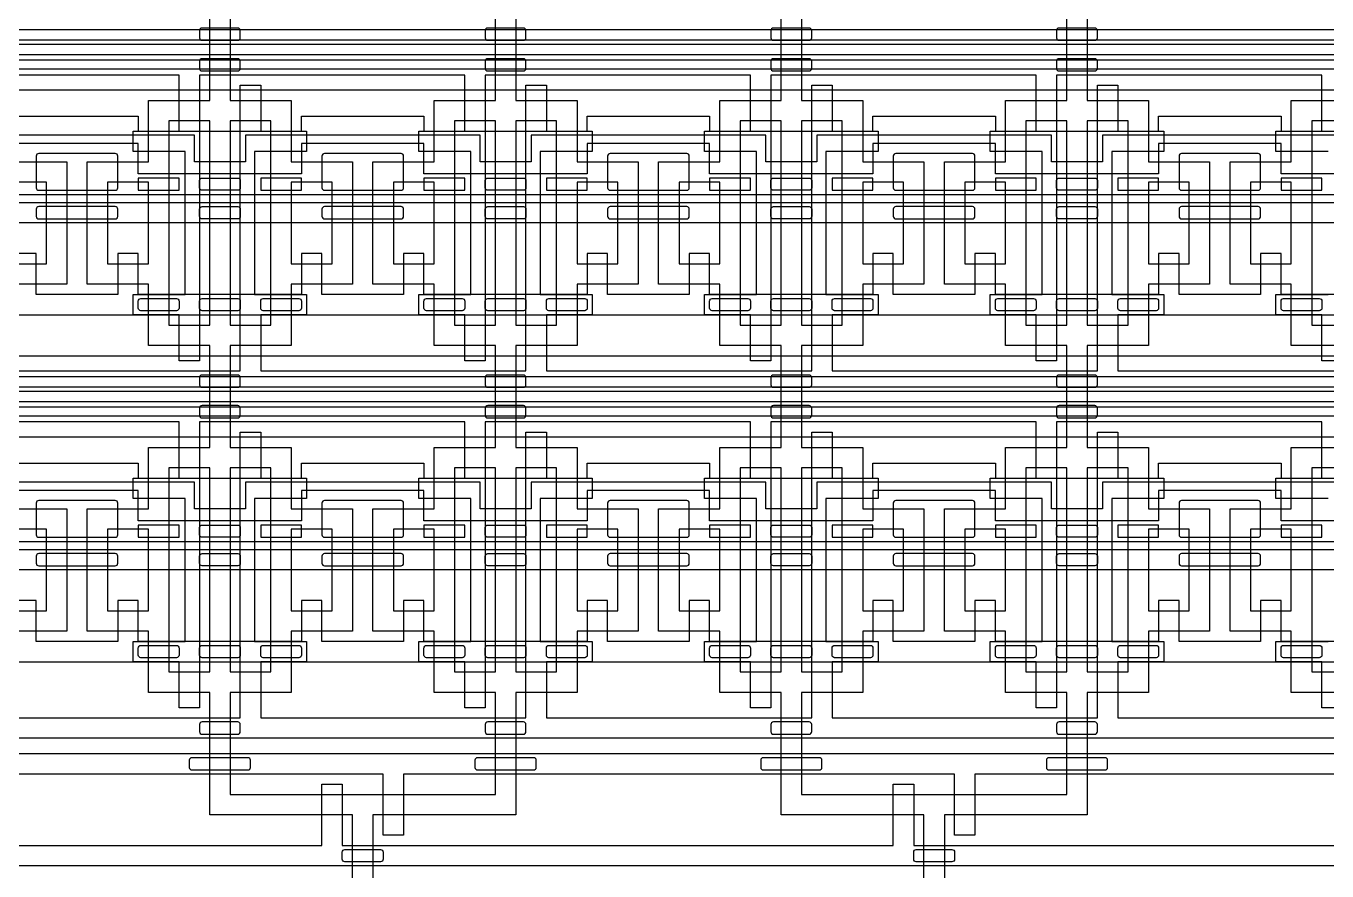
# Model space of a CAD drawing. Extents: x 0 to 194465, y -118660 to 40475.
# Drawn here: x 21262 to 27637, y 8948 to 13088 of the extents above; entities that cross this region are included whole.
import ezdxf

# ---------------------------------------------------------------- set-up
doc = ezdxf.new("R2010")
doc.units = 13
for name, color, linetype in [('Control 1 - Push up', 6, 'Continuous'), ('Control 2 - Push down', 1, 'Continuous'), ('Flow', 5, 'Continuous')]:
    doc.layers.add(name, color=color, linetype=linetype)

msp = doc.modelspace()

# ---------------------------------------------------------------- linework, layer by layer
at = {"layer": 'Control 1 - Push up'}
for points in [[(18462.498876, 11673.1072), (41962.498876, 11673.1072), (41962.498876, 13170.606938), (18462.498876, 13170.606938)], [(18362.498876, 13070.606938), (41862.498876, 13070.606938)], [(18262.498876, 13020.606938), (41762.498876, 13020.606938), (41762.498876, 12123.1072), (18262.498876, 12123.1072)], [(18162.498876, 12223.106938), (41662.498876, 12223.1072), (41662.498876, 12920.606938), (18162.498876, 12920.606938)], [(18062.498876, 12263.106939), (41562.498876, 12263.107199), (41562.498876, 12876.067922), (18062.498876, 12876.067922)], [(17962.498876, 12776.067922), (41462.498876, 12776.067922)], [(21212.498876, 12646.1072), (21812.498876, 12646.1072), (21812.498876, 12573.1072), (22612.498876, 12573.1072), (22612.498876, 12646.1072), (23212.498876, 12646.1072), (23212.498876, 12573.1072), (24012.498876, 12573.1072), (24012.498876, 12646.1072), (24612.498876, 12646.1072), (24612.498876, 12573.1072), (25412.498876, 12573.1072), (25412.498876, 12646.1072), (26012.498876, 12646.1072), (26012.498876, 12573.1072), (26812.498876, 12573.1072), (26812.498876, 12646.1072), (27412.498876, 12646.1072), (27412.498876, 12573.1072), (28212.498876, 12573.1072)], [(27687.498876, 12553.1072), (26537.498876, 12553.1072), (26537.498876, 12423.1072), (26287.498876, 12423.1072), (26287.498876, 12553.1072), (25137.498876, 12553.1072), (25137.498876, 12423.1072), (24887.498876, 12423.1072), (24887.498876, 12553.1072), (23737.498876, 12553.1072), (23737.498876, 12423.1072), (23487.498876, 12423.1072), (23487.498876, 12553.1072), (22337.498876, 12553.1072), (22337.498876, 12423.1072), (22087.498876, 12423.1072), (22087.498876, 12553.1072), (20937.498876, 12553.1072)], [(28212.498876, 12363.1072), (27412.498876, 12363.1072), (27412.498876, 12513.1072), (26812.498876, 12513.1072), (26812.498876, 12363.1072), (26012.498876, 12363.1072), (26012.498876, 12513.1072), (25412.498876, 12513.1072), (25412.498876, 12363.1072), (24612.498876, 12363.1072), (24612.498876, 12513.1072), (24012.498876, 12513.1072), (24012.498876, 12363.1072), (23212.498876, 12363.1072), (23212.498876, 12513.1072), (22612.498876, 12513.1072), (22612.498876, 12363.1072), (21812.498876, 12363.1072), (21812.498876, 12513.1072), (21212.498876, 12513.1072)], [(28212.498876, 11773.1072), (27412.498876, 11773.1072), (27412.498876, 11973.1072), (27312.498876, 11973.1072), (27312.498876, 11773.1072), (26912.498876, 11773.1072), (26912.498876, 11973.1072), (26812.498876, 11973.1072), (26812.498876, 11773.1072), (26012.498876, 11773.1072), (26012.498876, 11973.1072), (25912.498876, 11973.1072), (25912.498876, 11773.1072), (25512.498876, 11773.1072), (25512.498876, 11973.1072), (25412.498876, 11973.1072), (25412.498876, 11773.1072), (24612.498876, 11773.1072), (24612.498876, 11973.1072), (24512.498876, 11973.1072), (24512.498876, 11773.1072), (24112.498876, 11773.1072), (24112.498876, 11973.1072), (24012.498876, 11973.1072), (24012.498876, 11773.1072), (23212.498876, 11773.1072), (23212.498876, 11973.1072), (23112.498876, 11973.1072), (23112.498876, 11773.1072), (22712.498876, 11773.1072), (22712.498876, 11973.1072), (22612.498876, 11973.1072), (22612.498876, 11773.1072), (21812.498876, 11773.1072), (21812.498876, 11973.1072), (21712.498876, 11973.1072), (21712.498876, 11773.1072), (21312.498876, 11773.1072), (21312.498876, 11973.1072), (21212.498876, 11973.1072)], [(17962.498876, 9973.1072), (41962.498876, 9973.1072), (41962.498876, 11470.606938), (18462.498876, 11470.606938)], [(18362.498876, 11370.606938), (41862.498876, 11370.606938)], [(18262.498876, 11320.606938), (41762.498876, 11320.606938), (41762.498876, 10423.1072), (17962.498876, 10423.1072)], [(17962.498876, 10523.106936), (41662.498876, 10523.1072), (41662.498876, 11220.606938), (18162.498876, 11220.606938)], [(17962.498876, 10563.106939), (41562.498876, 10563.107199), (41562.498876, 11176.067922), (18062.498876, 11176.067922)], [(17962.498876, 11076.067922), (41462.498876, 11076.067922)], [(21212.498876, 10946.1072), (21812.498876, 10946.1072), (21812.498876, 10873.1072), (22612.498876, 10873.1072), (22612.498876, 10946.1072), (23212.498876, 10946.1072), (23212.498876, 10873.1072), (24012.498876, 10873.1072), (24012.498876, 10946.1072), (24612.498876, 10946.1072), (24612.498876, 10873.1072), (25412.498876, 10873.1072), (25412.498876, 10946.1072), (26012.498876, 10946.1072), (26012.498876, 10873.1072), (26812.498876, 10873.1072), (26812.498876, 10946.1072), (27412.498876, 10946.1072), (27412.498876, 10873.1072), (28212.498876, 10873.1072)], [(27687.498876, 10853.1072), (26537.498876, 10853.1072), (26537.498876, 10723.1072), (26287.498876, 10723.1072), (26287.498876, 10853.1072), (25137.498876, 10853.1072), (25137.498876, 10723.1072), (24887.498876, 10723.1072), (24887.498876, 10853.1072), (23737.498876, 10853.1072), (23737.498876, 10723.1072), (23487.498876, 10723.1072), (23487.498876, 10853.1072), (22337.498876, 10853.1072), (22337.498876, 10723.1072), (22087.498876, 10723.1072), (22087.498876, 10853.1072), (20937.498876, 10853.1072)], [(28212.498876, 10663.1072), (27412.498876, 10663.1072), (27412.498876, 10813.1072), (26812.498876, 10813.1072), (26812.498876, 10663.1072), (26012.498876, 10663.1072), (26012.498876, 10813.1072), (25412.498876, 10813.1072), (25412.498876, 10663.1072), (24612.498876, 10663.1072), (24612.498876, 10813.1072), (24012.498876, 10813.1072), (24012.498876, 10663.1072), (23212.498876, 10663.1072), (23212.498876, 10813.1072), (22612.498876, 10813.1072), (22612.498876, 10663.1072), (21812.498876, 10663.1072), (21812.498876, 10813.1072), (21212.498876, 10813.1072)], [(28212.498876, 10073.1072), (27412.498876, 10073.1072), (27412.498876, 10273.1072), (27312.498876, 10273.1072), (27312.498876, 10073.1072), (26912.498876, 10073.1072), (26912.498876, 10273.1072), (26812.498876, 10273.1072), (26812.498876, 10073.1072), (26012.498876, 10073.1072), (26012.498876, 10273.1072), (25912.498876, 10273.1072), (25912.498876, 10073.1072), (25512.498876, 10073.1072), (25512.498876, 10273.1072), (25412.498876, 10273.1072), (25412.498876, 10073.1072), (24612.498876, 10073.1072), (24612.498876, 10273.1072), (24512.498876, 10273.1072), (24512.498876, 10073.1072), (24112.498876, 10073.1072), (24112.498876, 10273.1072), (24012.498876, 10273.1072), (24012.498876, 10073.1072), (23212.498876, 10073.1072), (23212.498876, 10273.1072), (23112.498876, 10273.1072), (23112.498876, 10073.1072), (22712.498876, 10073.1072), (22712.498876, 10273.1072), (22612.498876, 10273.1072), (22612.498876, 10073.1072), (21812.498876, 10073.1072), (21812.498876, 10273.1072), (21712.498876, 10273.1072), (21712.498876, 10073.1072), (21312.498876, 10073.1072), (21312.498876, 10273.1072), (21212.498876, 10273.1072)]]:
    msp.add_lwpolyline(points, dxfattribs=at)
for points in [[(21712.498876, 12450.6072, 0.414214), (21699.998876, 12463.1072), (21324.998876, 12463.1072, 0.414214), (21312.498876, 12450.6072), (21312.498876, 12295.6072, 0.414214), (21324.998876, 12283.1072), (21699.998876, 12283.1072, 0.414214), (21712.498876, 12295.6072)], [(23112.498876, 12450.6072, 0.414214), (23099.998876, 12463.1072), (22724.998876, 12463.1072, 0.414214), (22712.498876, 12450.6072), (22712.498876, 12295.6072, 0.414214), (22724.998876, 12283.1072), (23099.998876, 12283.1072, 0.414214), (23112.498876, 12295.6072)], [(24512.498876, 12450.6072, 0.414214), (24499.998876, 12463.1072), (24124.998876, 12463.1072, 0.414214), (24112.498876, 12450.6072), (24112.498876, 12295.6072, 0.414214), (24124.998876, 12283.1072), (24499.998876, 12283.1072, 0.414214), (24512.498876, 12295.6072)], [(25912.498876, 12450.6072, 0.414214), (25899.998876, 12463.1072), (25524.998876, 12463.1072, 0.414214), (25512.498876, 12450.6072), (25512.498876, 12295.6072, 0.414214), (25524.998876, 12283.1072), (25899.998876, 12283.1072, 0.414214), (25912.498876, 12295.6072)], [(27312.498876, 12450.6072, 0.414214), (27299.998876, 12463.1072), (26924.998876, 12463.1072, 0.414214), (26912.498876, 12450.6072), (26912.498876, 12295.6072, 0.414214), (26924.998876, 12283.1072), (27299.998876, 12283.1072, 0.414214), (27312.498876, 12295.6072)], [(22124.998876, 12283.1072, -0.414214), (22112.498876, 12295.6072), (22112.498876, 12330.6072, -0.414214), (22124.998876, 12343.1072), (22299.998876, 12343.1072, -0.414214), (22312.498876, 12330.6072), (22312.498876, 12295.6072, -0.414214), (22299.998876, 12283.1072)], [(23524.998876, 12283.1072, -0.414214), (23512.498876, 12295.6072), (23512.498876, 12330.6072, -0.414214), (23524.998876, 12343.1072), (23699.998876, 12343.1072, -0.414214), (23712.498876, 12330.6072), (23712.498876, 12295.6072, -0.414214), (23699.998876, 12283.1072)], [(24924.998876, 12283.1072, -0.414214), (24912.498876, 12295.6072), (24912.498876, 12330.6072, -0.414214), (24924.998876, 12343.1072), (25099.998876, 12343.1072, -0.414214), (25112.498876, 12330.6072), (25112.498876, 12295.6072, -0.414214), (25099.998876, 12283.1072)], [(26324.998876, 12283.1072, -0.414214), (26312.498876, 12295.6072), (26312.498876, 12330.6072, -0.414214), (26324.998876, 12343.1072), (26499.998876, 12343.1072, -0.414214), (26512.498876, 12330.6072), (26512.498876, 12295.6072, -0.414214), (26499.998876, 12283.1072)], [(21324.998876, 12143.1072), (21699.998876, 12143.1072, 0.414214), (21712.498876, 12155.6072), (21712.498876, 12190.6072, 0.414214), (21699.998876, 12203.1072), (21324.998876, 12203.1072, 0.414214), (21312.498876, 12190.6072), (21312.498876, 12155.6072, 0.414214)], [(22124.998876, 12143.1072, -0.414214), (22112.498876, 12155.6072), (22112.498876, 12190.6072, -0.414214), (22124.998876, 12203.1072), (22299.998876, 12203.1072, -0.414214), (22312.498876, 12190.6072), (22312.498876, 12155.6072, -0.414214), (22299.998876, 12143.1072)], [(22724.998876, 12143.1072), (23099.998876, 12143.1072, 0.414214), (23112.498876, 12155.6072), (23112.498876, 12190.6072, 0.414214), (23099.998876, 12203.1072), (22724.998876, 12203.1072, 0.414214), (22712.498876, 12190.6072), (22712.498876, 12155.6072, 0.414214)], [(23524.998876, 12143.1072, -0.414214), (23512.498876, 12155.6072), (23512.498876, 12190.6072, -0.414214), (23524.998876, 12203.1072), (23699.998876, 12203.1072, -0.414214), (23712.498876, 12190.6072), (23712.498876, 12155.6072, -0.414214), (23699.998876, 12143.1072)], [(24124.998876, 12143.1072), (24499.998876, 12143.1072, 0.414214), (24512.498876, 12155.6072), (24512.498876, 12190.6072, 0.414214), (24499.998876, 12203.1072), (24124.998876, 12203.1072, 0.414214), (24112.498876, 12190.6072), (24112.498876, 12155.6072, 0.414214)], [(24924.998876, 12143.1072, -0.414214), (24912.498876, 12155.6072), (24912.498876, 12190.6072, -0.414214), (24924.998876, 12203.1072), (25099.998876, 12203.1072, -0.414214), (25112.498876, 12190.6072), (25112.498876, 12155.6072, -0.414214), (25099.998876, 12143.1072)], [(25524.998876, 12143.1072), (25899.998876, 12143.1072, 0.414214), (25912.498876, 12155.6072), (25912.498876, 12190.6072, 0.414214), (25899.998876, 12203.1072), (25524.998876, 12203.1072, 0.414214), (25512.498876, 12190.6072), (25512.498876, 12155.6072, 0.414214)], [(26324.998876, 12143.1072, -0.414214), (26312.498876, 12155.6072), (26312.498876, 12190.6072, -0.414214), (26324.998876, 12203.1072), (26499.998876, 12203.1072, -0.414214), (26512.498876, 12190.6072), (26512.498876, 12155.6072, -0.414214), (26499.998876, 12143.1072)], [(26924.998876, 12143.1072), (27299.998876, 12143.1072, 0.414214), (27312.498876, 12155.6072), (27312.498876, 12190.6072, 0.414214), (27299.998876, 12203.1072), (26924.998876, 12203.1072, 0.414214), (26912.498876, 12190.6072), (26912.498876, 12155.6072, 0.414214)], [(21824.998876, 11693.1072, -0.414214), (21812.498876, 11705.6072), (21812.498876, 11740.6072, -0.414214), (21824.998876, 11753.1072), (21999.998876, 11753.1072, -0.414214), (22012.498876, 11740.6072), (22012.498876, 11705.6072, -0.414214), (21999.998876, 11693.1072)], [(22124.998876, 11693.1072, -0.414214), (22112.498876, 11705.6072), (22112.498876, 11740.6072, -0.414214), (22124.998876, 11753.1072), (22299.998876, 11753.1072, -0.414214), (22312.498876, 11740.6072), (22312.498876, 11705.6072, -0.414214), (22299.998876, 11693.1072)], [(22424.998876, 11693.1072, -0.414214), (22412.498876, 11705.6072), (22412.498876, 11740.6072, -0.414214), (22424.998876, 11753.1072), (22599.998876, 11753.1072, -0.414214), (22612.498876, 11740.6072), (22612.498876, 11705.6072, -0.414214), (22599.998876, 11693.1072)], [(23224.998876, 11693.1072, -0.414214), (23212.498876, 11705.6072), (23212.498876, 11740.6072, -0.414214), (23224.998876, 11753.1072), (23399.998876, 11753.1072, -0.414214), (23412.498876, 11740.6072), (23412.498876, 11705.6072, -0.414214), (23399.998876, 11693.1072)], [(23524.998876, 11693.1072, -0.414214), (23512.498876, 11705.6072), (23512.498876, 11740.6072, -0.414214), (23524.998876, 11753.1072), (23699.998876, 11753.1072, -0.414214), (23712.498876, 11740.6072), (23712.498876, 11705.6072, -0.414214), (23699.998876, 11693.1072)], [(23824.998876, 11693.1072, -0.414214), (23812.498876, 11705.6072), (23812.498876, 11740.6072, -0.414214), (23824.998876, 11753.1072), (23999.998876, 11753.1072, -0.414214), (24012.498876, 11740.6072), (24012.498876, 11705.6072, -0.414214), (23999.998876, 11693.1072)], [(24624.998876, 11693.1072, -0.414214), (24612.498876, 11705.6072), (24612.498876, 11740.6072, -0.414214), (24624.998876, 11753.1072), (24799.998876, 11753.1072, -0.414214), (24812.498876, 11740.6072), (24812.498876, 11705.6072, -0.414214), (24799.998876, 11693.1072)], [(24924.998876, 11693.1072, -0.414214), (24912.498876, 11705.6072), (24912.498876, 11740.6072, -0.414214), (24924.998876, 11753.1072), (25099.998876, 11753.1072, -0.414214), (25112.498876, 11740.6072), (25112.498876, 11705.6072, -0.414214), (25099.998876, 11693.1072)], [(25224.998876, 11693.1072, -0.414214), (25212.498876, 11705.6072), (25212.498876, 11740.6072, -0.414214), (25224.998876, 11753.1072), (25399.998876, 11753.1072, -0.414214), (25412.498876, 11740.6072), (25412.498876, 11705.6072, -0.414214), (25399.998876, 11693.1072)], [(26024.998876, 11693.1072, -0.414214), (26012.498876, 11705.6072), (26012.498876, 11740.6072, -0.414214), (26024.998876, 11753.1072), (26199.998876, 11753.1072, -0.414214), (26212.498876, 11740.6072), (26212.498876, 11705.6072, -0.414214), (26199.998876, 11693.1072)], [(26324.998876, 11693.1072, -0.414214), (26312.498876, 11705.6072), (26312.498876, 11740.6072, -0.414214), (26324.998876, 11753.1072), (26499.998876, 11753.1072, -0.414214), (26512.498876, 11740.6072), (26512.498876, 11705.6072, -0.414214), (26499.998876, 11693.1072)], [(26624.998876, 11693.1072, -0.414214), (26612.498876, 11705.6072), (26612.498876, 11740.6072, -0.414214), (26624.998876, 11753.1072), (26799.998876, 11753.1072, -0.414214), (26812.498876, 11740.6072), (26812.498876, 11705.6072, -0.414214), (26799.998876, 11693.1072)], [(27424.998876, 11693.1072, -0.414214), (27412.498876, 11705.6072), (27412.498876, 11740.6072, -0.414214), (27424.998876, 11753.1072), (27599.998876, 11753.1072, -0.414214), (27612.498876, 11740.6072), (27612.498876, 11705.6072, -0.414214), (27599.998876, 11693.1072)], [(21712.498876, 10750.6072, 0.414214), (21699.998876, 10763.1072), (21324.998876, 10763.1072, 0.414214), (21312.498876, 10750.6072), (21312.498876, 10595.6072, 0.414214), (21324.998876, 10583.1072), (21699.998876, 10583.1072, 0.414214), (21712.498876, 10595.6072)], [(23112.498876, 10750.6072, 0.414214), (23099.998876, 10763.1072), (22724.998876, 10763.1072, 0.414214), (22712.498876, 10750.6072), (22712.498876, 10595.6072, 0.414214), (22724.998876, 10583.1072), (23099.998876, 10583.1072, 0.414214), (23112.498876, 10595.6072)], [(24512.498876, 10750.6072, 0.414214), (24499.998876, 10763.1072), (24124.998876, 10763.1072, 0.414214), (24112.498876, 10750.6072), (24112.498876, 10595.6072, 0.414214), (24124.998876, 10583.1072), (24499.998876, 10583.1072, 0.414214), (24512.498876, 10595.6072)], [(25912.498876, 10750.6072, 0.414214), (25899.998876, 10763.1072), (25524.998876, 10763.1072, 0.414214), (25512.498876, 10750.6072), (25512.498876, 10595.6072, 0.414214), (25524.998876, 10583.1072), (25899.998876, 10583.1072, 0.414214), (25912.498876, 10595.6072)], [(27312.498876, 10750.6072, 0.414214), (27299.998876, 10763.1072), (26924.998876, 10763.1072, 0.414214), (26912.498876, 10750.6072), (26912.498876, 10595.6072, 0.414214), (26924.998876, 10583.1072), (27299.998876, 10583.1072, 0.414214), (27312.498876, 10595.6072)], [(22124.998876, 10583.1072, -0.414214), (22112.498876, 10595.6072), (22112.498876, 10630.6072, -0.414214), (22124.998876, 10643.1072), (22299.998876, 10643.1072, -0.414214), (22312.498876, 10630.6072), (22312.498876, 10595.6072, -0.414214), (22299.998876, 10583.1072)], [(23524.998876, 10583.1072, -0.414214), (23512.498876, 10595.6072), (23512.498876, 10630.6072, -0.414214), (23524.998876, 10643.1072), (23699.998876, 10643.1072, -0.414214), (23712.498876, 10630.6072), (23712.498876, 10595.6072, -0.414214), (23699.998876, 10583.1072)], [(24924.998876, 10583.1072, -0.414214), (24912.498876, 10595.6072), (24912.498876, 10630.6072, -0.414214), (24924.998876, 10643.1072), (25099.998876, 10643.1072, -0.414214), (25112.498876, 10630.6072), (25112.498876, 10595.6072, -0.414214), (25099.998876, 10583.1072)], [(26324.998876, 10583.1072, -0.414214), (26312.498876, 10595.6072), (26312.498876, 10630.6072, -0.414214), (26324.998876, 10643.1072), (26499.998876, 10643.1072, -0.414214), (26512.498876, 10630.6072), (26512.498876, 10595.6072, -0.414214), (26499.998876, 10583.1072)], [(21324.998876, 10443.1072), (21699.998876, 10443.1072, 0.414214), (21712.498876, 10455.6072), (21712.498876, 10490.6072, 0.414214), (21699.998876, 10503.1072), (21324.998876, 10503.1072, 0.414214), (21312.498876, 10490.6072), (21312.498876, 10455.6072, 0.414214)], [(22124.998876, 10443.1072, -0.414214), (22112.498876, 10455.6072), (22112.498876, 10490.6072, -0.414214), (22124.998876, 10503.1072), (22299.998876, 10503.1072, -0.414214), (22312.498876, 10490.6072), (22312.498876, 10455.6072, -0.414214), (22299.998876, 10443.1072)], [(22724.998876, 10443.1072), (23099.998876, 10443.1072, 0.414214), (23112.498876, 10455.6072), (23112.498876, 10490.6072, 0.414214), (23099.998876, 10503.1072), (22724.998876, 10503.1072, 0.414214), (22712.498876, 10490.6072), (22712.498876, 10455.6072, 0.414214)], [(23524.998876, 10443.1072, -0.414214), (23512.498876, 10455.6072), (23512.498876, 10490.6072, -0.414214), (23524.998876, 10503.1072), (23699.998876, 10503.1072, -0.414214), (23712.498876, 10490.6072), (23712.498876, 10455.6072, -0.414214), (23699.998876, 10443.1072)], [(24124.998876, 10443.1072), (24499.998876, 10443.1072, 0.414214), (24512.498876, 10455.6072), (24512.498876, 10490.6072, 0.414214), (24499.998876, 10503.1072), (24124.998876, 10503.1072, 0.414214), (24112.498876, 10490.6072), (24112.498876, 10455.6072, 0.414214)], [(24924.998876, 10443.1072, -0.414214), (24912.498876, 10455.6072), (24912.498876, 10490.6072, -0.414214), (24924.998876, 10503.1072), (25099.998876, 10503.1072, -0.414214), (25112.498876, 10490.6072), (25112.498876, 10455.6072, -0.414214), (25099.998876, 10443.1072)], [(25524.998876, 10443.1072), (25899.998876, 10443.1072, 0.414214), (25912.498876, 10455.6072), (25912.498876, 10490.6072, 0.414214), (25899.998876, 10503.1072), (25524.998876, 10503.1072, 0.414214), (25512.498876, 10490.6072), (25512.498876, 10455.6072, 0.414214)], [(26324.998876, 10443.1072, -0.414214), (26312.498876, 10455.6072), (26312.498876, 10490.6072, -0.414214), (26324.998876, 10503.1072), (26499.998876, 10503.1072, -0.414214), (26512.498876, 10490.6072), (26512.498876, 10455.6072, -0.414214), (26499.998876, 10443.1072)], [(26924.998876, 10443.1072), (27299.998876, 10443.1072, 0.414214), (27312.498876, 10455.6072), (27312.498876, 10490.6072, 0.414214), (27299.998876, 10503.1072), (26924.998876, 10503.1072, 0.414214), (26912.498876, 10490.6072), (26912.498876, 10455.6072, 0.414214)], [(21824.998876, 9993.1072, -0.414214), (21812.498876, 10005.6072), (21812.498876, 10040.6072, -0.414214), (21824.998876, 10053.1072), (21999.998876, 10053.1072, -0.414214), (22012.498876, 10040.6072), (22012.498876, 10005.6072, -0.414214), (21999.998876, 9993.1072)], [(22124.998876, 9993.1072, -0.414214), (22112.498876, 10005.6072), (22112.498876, 10040.6072, -0.414214), (22124.998876, 10053.1072), (22299.998876, 10053.1072, -0.414214), (22312.498876, 10040.6072), (22312.498876, 10005.6072, -0.414214), (22299.998876, 9993.1072)], [(22424.998876, 9993.1072, -0.414214), (22412.498876, 10005.6072), (22412.498876, 10040.6072, -0.414214), (22424.998876, 10053.1072), (22599.998876, 10053.1072, -0.414214), (22612.498876, 10040.6072), (22612.498876, 10005.6072, -0.414214), (22599.998876, 9993.1072)], [(23224.998876, 9993.1072, -0.414214), (23212.498876, 10005.6072), (23212.498876, 10040.6072, -0.414214), (23224.998876, 10053.1072), (23399.998876, 10053.1072, -0.414214), (23412.498876, 10040.6072), (23412.498876, 10005.6072, -0.414214), (23399.998876, 9993.1072)], [(23524.998876, 9993.1072, -0.414214), (23512.498876, 10005.6072), (23512.498876, 10040.6072, -0.414214), (23524.998876, 10053.1072), (23699.998876, 10053.1072, -0.414214), (23712.498876, 10040.6072), (23712.498876, 10005.6072, -0.414214), (23699.998876, 9993.1072)], [(23824.998876, 9993.1072, -0.414214), (23812.498876, 10005.6072), (23812.498876, 10040.6072, -0.414214), (23824.998876, 10053.1072), (23999.998876, 10053.1072, -0.414214), (24012.498876, 10040.6072), (24012.498876, 10005.6072, -0.414214), (23999.998876, 9993.1072)], [(24624.998876, 9993.1072, -0.414214), (24612.498876, 10005.6072), (24612.498876, 10040.6072, -0.414214), (24624.998876, 10053.1072), (24799.998876, 10053.1072, -0.414214), (24812.498876, 10040.6072), (24812.498876, 10005.6072, -0.414214), (24799.998876, 9993.1072)], [(24924.998876, 9993.1072, -0.414214), (24912.498876, 10005.6072), (24912.498876, 10040.6072, -0.414214), (24924.998876, 10053.1072), (25099.998876, 10053.1072, -0.414214), (25112.498876, 10040.6072), (25112.498876, 10005.6072, -0.414214), (25099.998876, 9993.1072)], [(25224.998876, 9993.1072, -0.414214), (25212.498876, 10005.6072), (25212.498876, 10040.6072, -0.414214), (25224.998876, 10053.1072), (25399.998876, 10053.1072, -0.414214), (25412.498876, 10040.6072), (25412.498876, 10005.6072, -0.414214), (25399.998876, 9993.1072)], [(26024.998876, 9993.1072, -0.414214), (26012.498876, 10005.6072), (26012.498876, 10040.6072, -0.414214), (26024.998876, 10053.1072), (26199.998876, 10053.1072, -0.414214), (26212.498876, 10040.6072), (26212.498876, 10005.6072, -0.414214), (26199.998876, 9993.1072)], [(26324.998876, 9993.1072, -0.414214), (26312.498876, 10005.6072), (26312.498876, 10040.6072, -0.414214), (26324.998876, 10053.1072), (26499.998876, 10053.1072, -0.414214), (26512.498876, 10040.6072), (26512.498876, 10005.6072, -0.414214), (26499.998876, 9993.1072)], [(26624.998876, 9993.1072, -0.414214), (26612.498876, 10005.6072), (26612.498876, 10040.6072, -0.414214), (26624.998876, 10053.1072), (26799.998876, 10053.1072, -0.414214), (26812.498876, 10040.6072), (26812.498876, 10005.6072, -0.414214), (26799.998876, 9993.1072)], [(27424.998876, 9993.1072, -0.414214), (27412.498876, 10005.6072), (27412.498876, 10040.6072, -0.414214), (27424.998876, 10053.1072), (27599.998876, 10053.1072, -0.414214), (27612.498876, 10040.6072), (27612.498876, 10005.6072, -0.414214), (27599.998876, 9993.1072)]]:
    msp.add_lwpolyline(points, format="xyb", close=True, dxfattribs=at)
for points in [[(22012.498876, 12343.1072), (21812.498876, 12343.1072), (21812.498876, 12283.1072), (22012.498876, 12283.1072)], [(22612.498876, 12343.1072), (22412.498876, 12343.1072), (22412.498876, 12283.1072), (22612.498876, 12283.1072)], [(23412.498876, 12343.1072), (23212.498876, 12343.1072), (23212.498876, 12283.1072), (23412.498876, 12283.1072)], [(24012.498876, 12343.1072), (23812.498876, 12343.1072), (23812.498876, 12283.1072), (24012.498876, 12283.1072)], [(24812.498876, 12343.1072), (24612.498876, 12343.1072), (24612.498876, 12283.1072), (24812.498876, 12283.1072)], [(25412.498876, 12343.1072), (25212.498876, 12343.1072), (25212.498876, 12283.1072), (25412.498876, 12283.1072)], [(26212.498876, 12343.1072), (26012.498876, 12343.1072), (26012.498876, 12283.1072), (26212.498876, 12283.1072)], [(26812.498876, 12343.1072), (26612.498876, 12343.1072), (26612.498876, 12283.1072), (26812.498876, 12283.1072)], [(27612.498876, 12343.1072), (27412.498876, 12343.1072), (27412.498876, 12283.1072), (27612.498876, 12283.1072)], [(22012.498876, 10643.1072), (21812.498876, 10643.1072), (21812.498876, 10583.1072), (22012.498876, 10583.1072)], [(22612.498876, 10643.1072), (22412.498876, 10643.1072), (22412.498876, 10583.1072), (22612.498876, 10583.1072)], [(23412.498876, 10643.1072), (23212.498876, 10643.1072), (23212.498876, 10583.1072), (23412.498876, 10583.1072)], [(24012.498876, 10643.1072), (23812.498876, 10643.1072), (23812.498876, 10583.1072), (24012.498876, 10583.1072)], [(24812.498876, 10643.1072), (24612.498876, 10643.1072), (24612.498876, 10583.1072), (24812.498876, 10583.1072)], [(25412.498876, 10643.1072), (25212.498876, 10643.1072), (25212.498876, 10583.1072), (25412.498876, 10583.1072)], [(26212.498876, 10643.1072), (26012.498876, 10643.1072), (26012.498876, 10583.1072), (26212.498876, 10583.1072)], [(26812.498876, 10643.1072), (26612.498876, 10643.1072), (26612.498876, 10583.1072), (26812.498876, 10583.1072)], [(27612.498876, 10643.1072), (27412.498876, 10643.1072), (27412.498876, 10583.1072), (27612.498876, 10583.1072)]]:
    msp.add_lwpolyline(points, close=True, dxfattribs=at)
at = {"layer": 'Control 2 - Push down'}
for points in [[(22299.998876, 13078.1072), (22124.998876, 13078.1072, 0.414214), (22112.498876, 13065.6072), (22112.498876, 13030.6072, 0.414214), (22124.998876, 13018.1072), (22299.998876, 13018.1072, 0.414214), (22312.498876, 13030.6072), (22312.498876, 13065.6072, 0.414214)], [(23699.998876, 13078.1072), (23524.998876, 13078.1072, 0.414214), (23512.498876, 13065.6072), (23512.498876, 13030.6072, 0.414214), (23524.998876, 13018.1072), (23699.998876, 13018.1072, 0.414214), (23712.498876, 13030.6072), (23712.498876, 13065.6072, 0.414214)], [(25099.998876, 13078.1072), (24924.998876, 13078.1072, 0.414214), (24912.498876, 13065.6072), (24912.498876, 13030.6072, 0.414214), (24924.998876, 13018.1072), (25099.998876, 13018.1072, 0.414214), (25112.498876, 13030.6072), (25112.498876, 13065.6072, 0.414214)], [(26499.998876, 13078.1072), (26324.998876, 13078.1072, 0.414214), (26312.498876, 13065.6072), (26312.498876, 13030.6072, 0.414214), (26324.998876, 13018.1072), (26499.998876, 13018.1072, 0.414214), (26512.498876, 13030.6072), (26512.498876, 13065.6072, 0.414214)], [(22299.998876, 12928.1072), (22124.998876, 12928.1072, 0.414214), (22112.498876, 12915.6072), (22112.498876, 12880.6072, 0.414214), (22124.998876, 12868.1072), (22299.998876, 12868.1072, 0.414214), (22312.498876, 12880.6072), (22312.498876, 12915.6072, 0.414214)], [(23699.998876, 12928.1072), (23524.998876, 12928.1072, 0.414214), (23512.498876, 12915.6072), (23512.498876, 12880.6072, 0.414214), (23524.998876, 12868.1072), (23699.998876, 12868.1072, 0.414214), (23712.498876, 12880.6072), (23712.498876, 12915.6072, 0.414214)], [(25099.998876, 12928.1072), (24924.998876, 12928.1072, 0.414214), (24912.498876, 12915.6072), (24912.498876, 12880.6072, 0.414214), (24924.998876, 12868.1072), (25099.998876, 12868.1072, 0.414214), (25112.498876, 12880.6072), (25112.498876, 12915.6072, 0.414214)], [(26499.998876, 12928.1072), (26324.998876, 12928.1072, 0.414214), (26312.498876, 12915.6072), (26312.498876, 12880.6072, 0.414214), (26324.998876, 12868.1072), (26499.998876, 12868.1072, 0.414214), (26512.498876, 12880.6072), (26512.498876, 12915.6072, 0.414214)], [(22299.998876, 11378.1072), (22124.998876, 11378.1072, 0.414214), (22112.498876, 11365.6072), (22112.498876, 11330.6072, 0.414214), (22124.998876, 11318.1072), (22299.998876, 11318.1072, 0.414214), (22312.498876, 11330.6072), (22312.498876, 11365.6072, 0.414214)], [(23699.998876, 11378.1072), (23524.998876, 11378.1072, 0.414214), (23512.498876, 11365.6072), (23512.498876, 11330.6072, 0.414214), (23524.998876, 11318.1072), (23699.998876, 11318.1072, 0.414214), (23712.498876, 11330.6072), (23712.498876, 11365.6072, 0.414214)], [(25099.998876, 11378.1072), (24924.998876, 11378.1072, 0.414214), (24912.498876, 11365.6072), (24912.498876, 11330.6072, 0.414214), (24924.998876, 11318.1072), (25099.998876, 11318.1072, 0.414214), (25112.498876, 11330.6072), (25112.498876, 11365.6072, 0.414214)], [(26499.998876, 11378.1072), (26324.998876, 11378.1072, 0.414214), (26312.498876, 11365.6072), (26312.498876, 11330.6072, 0.414214), (26324.998876, 11318.1072), (26499.998876, 11318.1072, 0.414214), (26512.498876, 11330.6072), (26512.498876, 11365.6072, 0.414214)], [(22299.998876, 11228.1072), (22124.998876, 11228.1072, 0.414214), (22112.498876, 11215.6072), (22112.498876, 11180.6072, 0.414214), (22124.998876, 11168.1072), (22299.998876, 11168.1072, 0.414214), (22312.498876, 11180.6072), (22312.498876, 11215.6072, 0.414214)], [(23699.998876, 11228.1072), (23524.998876, 11228.1072, 0.414214), (23512.498876, 11215.6072), (23512.498876, 11180.6072, 0.414214), (23524.998876, 11168.1072), (23699.998876, 11168.1072, 0.414214), (23712.498876, 11180.6072), (23712.498876, 11215.6072, 0.414214)], [(25099.998876, 11228.1072), (24924.998876, 11228.1072, 0.414214), (24912.498876, 11215.6072), (24912.498876, 11180.6072, 0.414214), (24924.998876, 11168.1072), (25099.998876, 11168.1072, 0.414214), (25112.498876, 11180.6072), (25112.498876, 11215.6072, 0.414214)], [(26499.998876, 11228.1072), (26324.998876, 11228.1072, 0.414214), (26312.498876, 11215.6072), (26312.498876, 11180.6072, 0.414214), (26324.998876, 11168.1072), (26499.998876, 11168.1072, 0.414214), (26512.498876, 11180.6072), (26512.498876, 11215.6072, 0.414214)], [(22299.998876, 9678.1072), (22124.998876, 9678.1072, 0.414214), (22112.498876, 9665.6072), (22112.498876, 9630.6072, 0.414214), (22124.998876, 9618.1072), (22299.998876, 9618.1072, 0.414214), (22312.498876, 9630.6072), (22312.498876, 9665.6072, 0.414214)], [(23699.998876, 9678.1072), (23524.998876, 9678.1072, 0.414214), (23512.498876, 9665.6072), (23512.498876, 9630.6072, 0.414214), (23524.998876, 9618.1072), (23699.998876, 9618.1072, 0.414214), (23712.498876, 9630.6072), (23712.498876, 9665.6072, 0.414214)], [(25099.998876, 9678.1072), (24924.998876, 9678.1072, 0.414214), (24912.498876, 9665.6072), (24912.498876, 9630.6072, 0.414214), (24924.998876, 9618.1072), (25099.998876, 9618.1072, 0.414214), (25112.498876, 9630.6072), (25112.498876, 9665.6072, 0.414214)], [(26499.998876, 9678.1072), (26324.998876, 9678.1072, 0.414214), (26312.498876, 9665.6072), (26312.498876, 9630.6072, 0.414214), (26324.998876, 9618.1072), (26499.998876, 9618.1072, 0.414214), (26512.498876, 9630.6072), (26512.498876, 9665.6072, 0.414214)], [(22062.498876, 9490.6072), (22062.498876, 9455.6072, 0.414214), (22074.998876, 9443.1072), (22349.998876, 9443.1072, 0.414214), (22362.498876, 9455.6072), (22362.498876, 9490.6072, 0.414214), (22349.998876, 9503.1072), (22074.998876, 9503.1072, 0.414214)], [(23462.498876, 9490.6072), (23462.498876, 9455.6072, 0.414214), (23474.998876, 9443.1072), (23749.998876, 9443.1072, 0.414214), (23762.498876, 9455.6072), (23762.498876, 9490.6072, 0.414214), (23749.998876, 9503.1072), (23474.998876, 9503.1072, 0.414214)], [(24862.498876, 9490.6072), (24862.498876, 9455.6072, 0.414214), (24874.998876, 9443.1072), (25149.998876, 9443.1072, 0.414214), (25162.498876, 9455.6072), (25162.498876, 9490.6072, 0.414214), (25149.998876, 9503.1072), (24874.998876, 9503.1072, 0.414214)], [(26262.498876, 9490.6072), (26262.498876, 9455.6072, 0.414214), (26274.998876, 9443.1072), (26549.998876, 9443.1072, 0.414214), (26562.498876, 9455.6072), (26562.498876, 9490.6072, 0.414214), (26549.998876, 9503.1072), (26274.998876, 9503.1072, 0.414214)], [(22999.998876, 8993.1072), (22824.998876, 8993.1072, -0.414214), (22812.498876, 9005.6072), (22812.498876, 9040.6072, -0.414214), (22824.998876, 9053.1072), (22999.998876, 9053.1072, -0.414214), (23012.498876, 9040.6072), (23012.498876, 9005.6072, -0.414214)], [(25799.998876, 8993.1072), (25624.998876, 8993.1072, -0.414214), (25612.498876, 9005.6072), (25612.498876, 9040.6072, -0.414214), (25624.998876, 9053.1072), (25799.998876, 9053.1072, -0.414214), (25812.498876, 9040.6072), (25812.498876, 9005.6072, -0.414214)]]:
    msp.add_lwpolyline(points, format="xyb", close=True, dxfattribs=at)
for points in [[(19212.498876, 12948.1072), (44962.498876, 12948.1072)], [(44962.498876, 12998.1072), (19512.498876, 12998.1072)], [(27642.498876, 12473.1072), (27387.498876, 12473.1072), (27387.498876, 12573.1072), (27612.498876, 12573.1072), (27612.498876, 12848.1072), (26312.498876, 12848.1072), (26312.498876, 11448.1072), (26212.498876, 11448.1072), (26212.498876, 11673.1072), (25987.498876, 11673.1072), (25987.498876, 11773.1072), (26242.498876, 11773.1072), (26242.498876, 12473.1072), (25987.498876, 12473.1072), (25987.498876, 12573.1072), (26212.498876, 12573.1072), (26212.498876, 12848.1072), (24912.498876, 12848.1072), (24912.498876, 11448.1072), (24812.498876, 11448.1072), (24812.498876, 11673.1072), (24587.498876, 11673.1072), (24587.498876, 11773.1072), (24842.498876, 11773.1072), (24842.498876, 12473.1072), (24587.498876, 12473.1072), (24587.498876, 12573.1072), (24812.498876, 12573.1072), (24812.498876, 12848.1072), (23512.498876, 12848.1072), (23512.498876, 11448.1072), (23412.498876, 11448.1072), (23412.498876, 11673.1072), (23187.498876, 11673.1072), (23187.498876, 11773.1072), (23442.498876, 11773.1072), (23442.498876, 12473.1072), (23187.498876, 12473.1072), (23187.498876, 12573.1072), (23412.498876, 12573.1072), (23412.498876, 12848.1072), (22112.498876, 12848.1072), (22112.498876, 11448.1072), (22012.498876, 11448.1072), (22012.498876, 11673.1072), (21787.498876, 11673.1072), (21787.498876, 11773.1072), (22042.498876, 11773.1072), (22042.498876, 12473.1072), (21787.498876, 12473.1072), (21787.498876, 12573.1072), (22012.498876, 12573.1072), (22012.498876, 12848.1072), (20712.498876, 12848.1072)], [(21012.498876, 11398.1072), (22312.498876, 11398.1072), (22312.498876, 12798.1072), (22412.498876, 12798.1072), (22412.498876, 12573.1072), (22637.498876, 12573.1072), (22637.498876, 12473.1072), (22382.498876, 12473.1072), (22382.498876, 11773.1072), (22637.498876, 11773.1072), (22637.498876, 11673.1072), (22412.498876, 11673.1072), (22412.498876, 11398.1072), (23712.498876, 11398.1072), (23712.498876, 12798.1072), (23812.498876, 12798.1072), (23812.498876, 12573.1072), (24037.498876, 12573.1072), (24037.498876, 12473.1072), (23782.498876, 12473.1072), (23782.498876, 11773.1072), (24037.498876, 11773.1072), (24037.498876, 11673.1072), (23812.498876, 11673.1072), (23812.498876, 11398.1072), (25112.498876, 11398.1072), (25112.498876, 12798.1072), (25212.498876, 12798.1072), (25212.498876, 12573.1072), (25437.498876, 12573.1072), (25437.498876, 12473.1072), (25182.498876, 12473.1072), (25182.498876, 11773.1072), (25437.498876, 11773.1072), (25437.498876, 11673.1072), (25212.498876, 11673.1072), (25212.498876, 11398.1072), (26512.498876, 11398.1072), (26512.498876, 12798.1072), (26612.498876, 12798.1072), (26612.498876, 12573.1072), (26837.498876, 12573.1072), (26837.498876, 12473.1072), (26582.498876, 12473.1072), (26582.498876, 11773.1072), (26837.498876, 11773.1072), (26837.498876, 11673.1072), (26612.498876, 11673.1072), (26612.498876, 11398.1072), (27912.498876, 11398.1072)], [(27712.498876, 11448.1072), (27612.498876, 11448.1072), (27612.498876, 11673.1072), (27387.498876, 11673.1072), (27387.498876, 11773.1072), (27642.498876, 11773.1072)], [(44962.498876, 11298.1072), (19512.498876, 11298.1072)], [(19212.498876, 11248.1072), (44962.498876, 11248.1072)], [(27642.498876, 10773.1072), (27387.498876, 10773.1072), (27387.498876, 10873.1072), (27612.498876, 10873.1072), (27612.498876, 11148.1072), (26312.498876, 11148.1072), (26312.498876, 9748.1072), (26212.498876, 9748.1072), (26212.498876, 9973.1072), (25987.498876, 9973.1072), (25987.498876, 10073.1072), (26242.498876, 10073.1072), (26242.498876, 10773.1072), (25987.498876, 10773.1072), (25987.498876, 10873.1072), (26212.498876, 10873.1072), (26212.498876, 11148.1072), (24912.498876, 11148.1072), (24912.498876, 9748.1072), (24812.498876, 9748.1072), (24812.498876, 9973.1072), (24587.498876, 9973.1072), (24587.498876, 10073.1072), (24842.498876, 10073.1072), (24842.498876, 10773.1072), (24587.498876, 10773.1072), (24587.498876, 10873.1072), (24812.498876, 10873.1072), (24812.498876, 11148.1072), (23512.498876, 11148.1072), (23512.498876, 9748.1072), (23412.498876, 9748.1072), (23412.498876, 9973.1072), (23187.498876, 9973.1072), (23187.498876, 10073.1072), (23442.498876, 10073.1072), (23442.498876, 10773.1072), (23187.498876, 10773.1072), (23187.498876, 10873.1072), (23412.498876, 10873.1072), (23412.498876, 11148.1072), (22112.498876, 11148.1072), (22112.498876, 9748.1072), (22012.498876, 9748.1072), (22012.498876, 9973.1072), (21787.498876, 9973.1072), (21787.498876, 10073.1072), (22042.498876, 10073.1072), (22042.498876, 10773.1072), (21787.498876, 10773.1072), (21787.498876, 10873.1072), (22012.498876, 10873.1072), (22012.498876, 11148.1072), (20712.498876, 11148.1072)], [(21012.498876, 9698.1072), (22312.498876, 9698.1072), (22312.498876, 11098.1072), (22412.498876, 11098.1072), (22412.498876, 10873.1072), (22637.498876, 10873.1072), (22637.498876, 10773.1072), (22382.498876, 10773.1072), (22382.498876, 10073.1072), (22637.498876, 10073.1072), (22637.498876, 9973.1072), (22412.498876, 9973.1072), (22412.498876, 9698.1072), (23712.498876, 9698.1072), (23712.498876, 11098.1072), (23812.498876, 11098.1072), (23812.498876, 10873.1072), (24037.498876, 10873.1072), (24037.498876, 10773.1072), (23782.498876, 10773.1072), (23782.498876, 10073.1072), (24037.498876, 10073.1072), (24037.498876, 9973.1072), (23812.498876, 9973.1072), (23812.498876, 9698.1072), (25112.498876, 9698.1072), (25112.498876, 11098.1072), (25212.498876, 11098.1072), (25212.498876, 10873.1072), (25437.498876, 10873.1072), (25437.498876, 10773.1072), (25182.498876, 10773.1072), (25182.498876, 10073.1072), (25437.498876, 10073.1072), (25437.498876, 9973.1072), (25212.498876, 9973.1072), (25212.498876, 9698.1072), (26512.498876, 9698.1072), (26512.498876, 11098.1072), (26612.498876, 11098.1072), (26612.498876, 10873.1072), (26837.498876, 10873.1072), (26837.498876, 10773.1072), (26582.498876, 10773.1072), (26582.498876, 10073.1072), (26837.498876, 10073.1072), (26837.498876, 9973.1072), (26612.498876, 9973.1072), (26612.498876, 9698.1072), (27912.498876, 9698.1072)], [(27712.498876, 9748.1072), (27612.498876, 9748.1072), (27612.498876, 9973.1072), (27387.498876, 9973.1072), (27387.498876, 10073.1072), (27642.498876, 10073.1072)], [(44962.498876, 9598.1072), (19512.498876, 9598.1072)], [(18432.498876, 9523.1072), (40962.498876, 9523.1072)], [(20012.498876, 9073.1072), (22712.498876, 9073.1072), (22712.498876, 9373.1072), (22812.498876, 9373.1072), (22812.498876, 9073.1072), (25512.498876, 9073.1072), (25512.498876, 9373.1072), (25612.498876, 9373.1072), (25612.498876, 9073.1072), (28312.498876, 9073.1072), (28312.498876, 9373.1072), (28412.498876, 9373.1072), (28412.498876, 9073.1072), (31112.498876, 9073.1072), (31112.498876, 9373.1072), (31212.498876, 9373.1072), (31212.498876, 9073.1072), (33912.498876, 9073.1072), (33912.498876, 9373.1072), (34012.498876, 9373.1072), (34012.498876, 9073.1072), (36712.498876, 9073.1072)], [(37012.498876, 9423.1072), (34312.498876, 9423.1072), (34312.498876, 9123.1072), (34212.498876, 9123.1072), (34212.498876, 9423.1072), (31512.498876, 9423.1072), (31512.498876, 9123.1072), (31412.498876, 9123.1072), (31412.498876, 9423.1072), (28712.498876, 9423.1072), (28712.498876, 9123.1072), (28612.498876, 9123.1072), (28612.498876, 9423.1072), (25912.498876, 9423.1072), (25912.498876, 9123.1072), (25812.498876, 9123.1072), (25812.498876, 9423.1072), (23112.498876, 9423.1072), (23112.498876, 9123.1072), (23012.498876, 9123.1072), (23012.498876, 9423.1072), (20312.498876, 9423.1072)], [(40262.498876, 8973.1072), (18132.498876, 8973.1072)]]:
    msp.add_lwpolyline(points, dxfattribs=at)
at = {"layer": 'Flow'}
for points in [[(22862.498876, 8723.1072), (22862.498876, 9223.1072), (22162.498876, 9223.1072), (22162.498876, 9573.1072), (22162.498876, 9823.1072), (21862.498876, 9823.1072), (21862.498876, 10123.1072), (21562.498876, 10123.1072), (21562.498876, 10723.1072), (21862.498876, 10723.1072), (21862.498876, 11023.1072), (22162.498876, 11023.1072), (22162.498876, 11273.1072), (22162.498876, 11523.1072), (21862.498876, 11523.1072), (21862.498876, 11823.1072), (21562.498876, 11823.1072), (21562.498876, 12423.1072), (21862.498876, 12423.1072), (21862.498876, 12723.1072), (22162.498876, 12723.1072), (22162.498876, 12973.1072), (22162.498876, 13223.1072)], [(22262.498876, 13223.1072), (22262.498876, 12973.1072), (22262.498876, 12723.1072), (22562.498876, 12723.1072), (22562.498876, 12423.1072), (22862.498876, 12423.1072), (22862.498876, 11823.1072), (22562.498876, 11823.1072), (22562.498876, 11523.1072), (22262.498876, 11523.1072), (22262.498876, 11273.1072), (22262.498876, 11023.1072), (22562.498876, 11023.1072), (22562.498876, 10723.1072), (22862.498876, 10723.1072), (22862.498876, 10123.1072), (22562.498876, 10123.1072), (22562.498876, 9823.1072), (22262.498876, 9823.1072), (22262.498876, 9573.1072), (22262.498876, 9323.1072), (23562.498876, 9323.1072), (23562.498876, 9573.1072), (23562.498876, 9823.1072), (23262.498876, 9823.1072), (23262.498876, 10123.1072), (22962.498876, 10123.1072), (22962.498876, 10723.1072), (23262.498876, 10723.1072), (23262.498876, 11023.1072), (23562.498876, 11023.1072), (23562.498876, 11273.1072), (23562.498876, 11523.1072), (23262.498876, 11523.1072), (23262.498876, 11823.1072), (22962.498876, 11823.1072), (22962.498876, 12423.1072), (23262.498876, 12423.1072), (23262.498876, 12723.1072), (23562.498876, 12723.1072), (23562.498876, 12973.1072), (23562.498876, 13223.1072)], [(23662.498876, 13223.1072), (23662.498876, 12973.1072), (23662.498876, 12723.1072), (23962.498876, 12723.1072), (23962.498876, 12423.1072), (24262.498876, 12423.1072), (24262.498876, 11823.1072), (23962.498876, 11823.1072), (23962.498876, 11523.1072), (23662.498876, 11523.1072), (23662.498876, 11273.1072), (23662.498876, 11023.1072), (23962.498876, 11023.1072), (23962.498876, 10723.1072), (24262.498876, 10723.1072), (24262.498876, 10123.1072), (23962.498876, 10123.1072), (23962.498876, 9823.1072), (23662.498876, 9823.1072), (23662.498876, 9573.1072), (23662.498876, 9223.1072), (22962.498876, 9223.1072), (22962.498876, 8623.1072)], [(25662.498876, 8623.1072), (25662.498876, 9223.1072), (24962.498876, 9223.1072), (24962.498876, 9573.1072), (24962.498876, 9823.1072), (24662.498876, 9823.1072), (24662.498876, 10123.1072), (24362.498876, 10123.1072), (24362.498876, 10723.1072), (24662.498876, 10723.1072), (24662.498876, 11023.1072), (24962.498876, 11023.1072), (24962.498876, 11273.1072), (24962.498876, 11523.1072), (24662.498876, 11523.1072), (24662.498876, 11823.1072), (24362.498876, 11823.1072), (24362.498876, 12423.1072), (24662.498876, 12423.1072), (24662.498876, 12723.1072), (24962.498876, 12723.1072), (24962.498876, 12973.1072), (24962.498876, 13223.1072)], [(25062.498876, 13223.1072), (25062.498876, 12973.1072), (25062.498876, 12723.1072), (25362.498876, 12723.1072), (25362.498876, 12423.1072), (25662.498876, 12423.1072), (25662.498876, 11823.1072), (25362.498876, 11823.1072), (25362.498876, 11523.1072), (25062.498876, 11523.1072), (25062.498876, 11273.1072), (25062.498876, 11023.1072), (25362.498876, 11023.1072), (25362.498876, 10723.1072), (25662.498876, 10723.1072), (25662.498876, 10123.1072), (25362.498876, 10123.1072), (25362.498876, 9823.1072), (25062.498876, 9823.1072), (25062.498876, 9573.1072), (25062.498876, 9323.1072), (26362.498876, 9323.1072), (26362.498876, 9573.1072), (26362.498876, 9823.1072), (26062.498876, 9823.1072), (26062.498876, 10123.1072), (25762.498876, 10123.1072), (25762.498876, 10723.1072), (26062.498876, 10723.1072), (26062.498876, 11023.1072), (26362.498876, 11023.1072), (26362.498876, 11273.1072), (26362.498876, 11523.1072), (26062.498876, 11523.1072), (26062.498876, 11823.1072), (25762.498876, 11823.1072), (25762.498876, 12423.1072), (26062.498876, 12423.1072), (26062.498876, 12723.1072), (26362.498876, 12723.1072), (26362.498876, 12973.1072), (26362.498876, 13223.1072)], [(26462.498876, 13223.1072), (26462.498876, 12973.1072), (26462.498876, 12723.1072), (26762.498876, 12723.1072), (26762.498876, 12423.1072), (27062.498876, 12423.1072), (27062.498876, 11823.1072), (26762.498876, 11823.1072), (26762.498876, 11523.1072), (26462.498876, 11523.1072), (26462.498876, 11273.1072), (26462.498876, 11023.1072), (26762.498876, 11023.1072), (26762.498876, 10723.1072), (27062.498876, 10723.1072), (27062.498876, 10123.1072), (26762.498876, 10123.1072), (26762.498876, 9823.1072), (26462.498876, 9823.1072), (26462.498876, 9573.1072), (26462.498876, 9223.1072), (25762.498876, 9223.1072), (25762.498876, 8723.1072)], [(27762.498876, 11523.1072), (27462.498876, 11523.1072), (27462.498876, 11823.1072), (27162.498876, 11823.1072), (27162.498876, 12423.1072), (27462.498876, 12423.1072), (27462.498876, 12723.1072), (27762.498876, 12723.1072)], [(21162.498876, 12423.1072), (21462.498876, 12423.1072), (21462.498876, 11823.1072), (21162.498876, 11823.1072)], [(27762.498876, 9823.1072), (27462.498876, 9823.1072), (27462.498876, 10123.1072), (27162.498876, 10123.1072), (27162.498876, 10723.1072), (27462.498876, 10723.1072), (27462.498876, 11023.1072), (27762.498876, 11023.1072)], [(21162.498876, 10723.1072), (21462.498876, 10723.1072), (21462.498876, 10123.1072), (21162.498876, 10123.1072)]]:
    msp.add_lwpolyline(points, dxfattribs=at)
for points in [[(22162.498876, 11623.1072), (22162.498876, 12623.1072), (21962.498876, 12623.1072), (21962.498876, 11623.1072)], [(22462.498876, 12623.1072), (22262.498876, 12623.1072), (22262.498876, 11623.1072), (22462.498876, 11623.1072)], [(23562.498876, 11623.1072), (23562.498876, 12623.1072), (23362.498876, 12623.1072), (23362.498876, 11623.1072)], [(23862.498876, 12623.1072), (23662.498876, 12623.1072), (23662.498876, 11623.1072), (23862.498876, 11623.1072)], [(24962.498876, 11623.1072), (24962.498876, 12623.1072), (24762.498876, 12623.1072), (24762.498876, 11623.1072)], [(25262.498876, 12623.1072), (25062.498876, 12623.1072), (25062.498876, 11623.1072), (25262.498876, 11623.1072)], [(26362.498876, 11623.1072), (26362.498876, 12623.1072), (26162.498876, 12623.1072), (26162.498876, 11623.1072)], [(26662.498876, 12623.1072), (26462.498876, 12623.1072), (26462.498876, 11623.1072), (26662.498876, 11623.1072)], [(27762.498876, 11623.1072), (27762.498876, 12623.1072), (27562.498876, 12623.1072), (27562.498876, 11623.1072)], [(21362.498876, 12323.1072), (21162.498876, 12323.1072), (21162.498876, 11923.1072), (21362.498876, 11923.1072)], [(21862.498876, 11923.1072), (21862.498876, 12323.1072), (21662.498876, 12323.1072), (21662.498876, 11923.1072)], [(22762.498876, 12323.1072), (22562.498876, 12323.1072), (22562.498876, 11923.1072), (22762.498876, 11923.1072)], [(23262.498876, 11923.1072), (23262.498876, 12323.1072), (23062.498876, 12323.1072), (23062.498876, 11923.1072)], [(24162.498876, 12323.1072), (23962.498876, 12323.1072), (23962.498876, 11923.1072), (24162.498876, 11923.1072)], [(24662.498876, 11923.1072), (24662.498876, 12323.1072), (24462.498876, 12323.1072), (24462.498876, 11923.1072)], [(25562.498876, 12323.1072), (25362.498876, 12323.1072), (25362.498876, 11923.1072), (25562.498876, 11923.1072)], [(26062.498876, 11923.1072), (26062.498876, 12323.1072), (25862.498876, 12323.1072), (25862.498876, 11923.1072)], [(26962.498876, 12323.1072), (26762.498876, 12323.1072), (26762.498876, 11923.1072), (26962.498876, 11923.1072)], [(27462.498876, 11923.1072), (27462.498876, 12323.1072), (27262.498876, 12323.1072), (27262.498876, 11923.1072)], [(22162.498876, 9923.1072), (22162.498876, 10923.1072), (21962.498876, 10923.1072), (21962.498876, 9923.1072)], [(22462.498876, 10923.1072), (22262.498876, 10923.1072), (22262.498876, 9923.1072), (22462.498876, 9923.1072)], [(23562.498876, 9923.1072), (23562.498876, 10923.1072), (23362.498876, 10923.1072), (23362.498876, 9923.1072)], [(23862.498876, 10923.1072), (23662.498876, 10923.1072), (23662.498876, 9923.1072), (23862.498876, 9923.1072)], [(24962.498876, 9923.1072), (24962.498876, 10923.1072), (24762.498876, 10923.1072), (24762.498876, 9923.1072)], [(25262.498876, 10923.1072), (25062.498876, 10923.1072), (25062.498876, 9923.1072), (25262.498876, 9923.1072)], [(26362.498876, 9923.1072), (26362.498876, 10923.1072), (26162.498876, 10923.1072), (26162.498876, 9923.1072)], [(26662.498876, 10923.1072), (26462.498876, 10923.1072), (26462.498876, 9923.1072), (26662.498876, 9923.1072)], [(27762.498876, 9923.1072), (27762.498876, 10923.1072), (27562.498876, 10923.1072), (27562.498876, 9923.1072)], [(21362.498876, 10623.1072), (21162.498876, 10623.1072), (21162.498876, 10223.1072), (21362.498876, 10223.1072)], [(21862.498876, 10223.1072), (21862.498876, 10623.1072), (21662.498876, 10623.1072), (21662.498876, 10223.1072)], [(22762.498876, 10623.1072), (22562.498876, 10623.1072), (22562.498876, 10223.1072), (22762.498876, 10223.1072)], [(23262.498876, 10223.1072), (23262.498876, 10623.1072), (23062.498876, 10623.1072), (23062.498876, 10223.1072)], [(24162.498876, 10623.1072), (23962.498876, 10623.1072), (23962.498876, 10223.1072), (24162.498876, 10223.1072)], [(24662.498876, 10223.1072), (24662.498876, 10623.1072), (24462.498876, 10623.1072), (24462.498876, 10223.1072)], [(25562.498876, 10623.1072), (25362.498876, 10623.1072), (25362.498876, 10223.1072), (25562.498876, 10223.1072)], [(26062.498876, 10223.1072), (26062.498876, 10623.1072), (25862.498876, 10623.1072), (25862.498876, 10223.1072)], [(26962.498876, 10623.1072), (26762.498876, 10623.1072), (26762.498876, 10223.1072), (26962.498876, 10223.1072)], [(27462.498876, 10223.1072), (27462.498876, 10623.1072), (27262.498876, 10623.1072), (27262.498876, 10223.1072)]]:
    msp.add_lwpolyline(points, close=True, dxfattribs=at)

doc.saveas('drawing.dxf')
